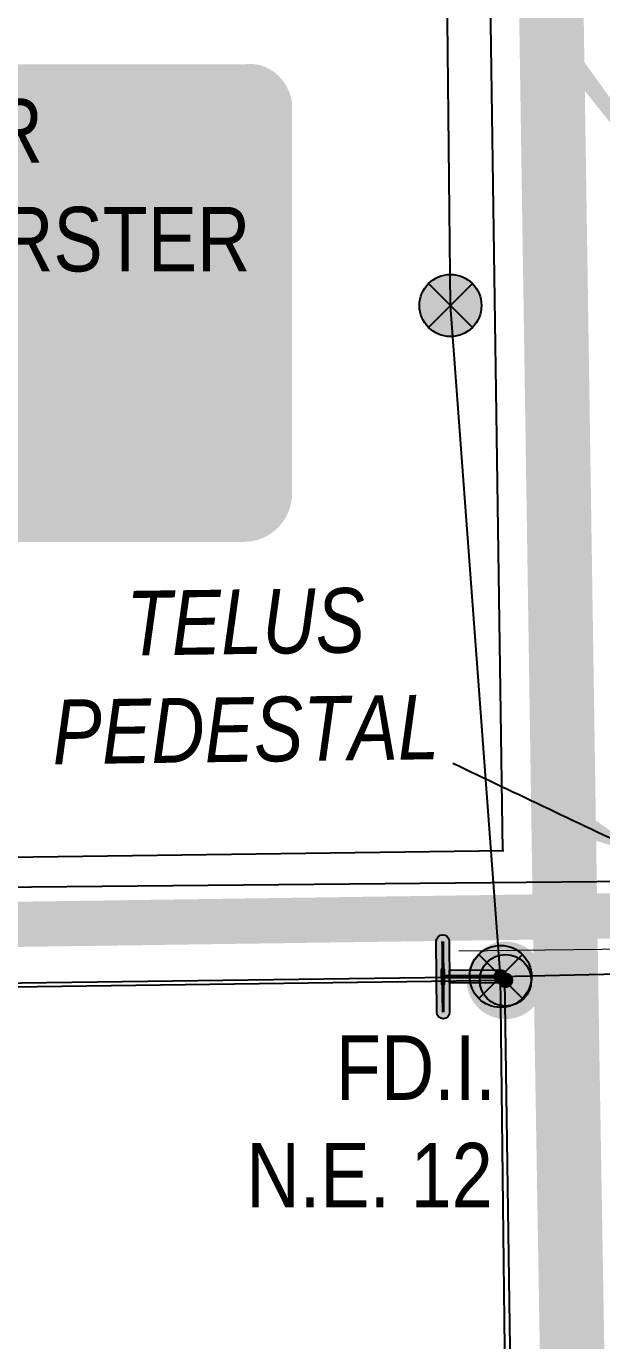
# Model space of a CAD drawing. Extents: x 57693 to 70573, y 5994359 to 6008381.
# Drawn here: x 65027.6 to 65116.7, y 6001691.9 to 6001895.5 of the extents above; entities that cross this region are included whole.
import ezdxf

# ---------------------------------------------------------------- set-up
doc = ezdxf.new("R2010")
doc.units = 0
doc.header["$LTSCALE"] = 5
for name, color, linetype in [('AS-OWNER', 7, 'Continuous'), ('AS-POWER', 104, 'foc-POWER'), ('AS-POWER-EXISTING-PP', 72, 'Continuous'), ('AS-POWER-EXISTING-PP-1000', 72, 'Continuous'), ('AS-ROADS', 254, 'Continuous'), ('AS-SYMBOL', 7, 'Continuous'), ('AS-SYMBOL-1000', 7, 'Continuous'), ('AS-TELEPHONE', 224, 'foc-TEL'), ('AS-TELEPHONE-T', 224, 'Continuous'), ('C-SYMBOL', 7, 'Continuous'), ('L-MON', 1, 'Continuous'), ('L-MON-1000', 1, 'Continuous'), ('L-SEC', 7, 'Continuous')]:
    doc.layers.add(name, color=color, linetype=linetype)
doc.layers.add('AS-WATER PIPE', color=7, linetype='foc-WATER', lineweight=9, true_color=0x8ac4ff)
doc.styles.add('1.8', font='ARIALN.TTF', dxfattribs={"height": 2})
doc.styles.add('175L', font='ARIALN.TTF', dxfattribs={"height": 10})
doc.styles.add('80', font='ARIALN.TTF', dxfattribs={"height": 10})
doc.styles.add('foc-LtypeFont', font='ARIALN.TTF', dxfattribs={"height": 7.349999999999999})
doc.linetypes.add('foc-POWER', pattern='A,6,-1,["P",foc-LtypeFont,S=0.2,R=0,X=-0.625,Y=-0.75],-1.239999999999999,4', length=12.24)
doc.linetypes.add('foc-TEL', pattern='A,2,-1,["T",foc-LtypeFont,S=0.2,R=0,X=-0.425,Y=-0.75],-1.239999999999999,8', length=12.24)
doc.linetypes.add('foc-WATER', pattern='A,10,-1,["W",foc-LtypeFont,S=0.2,R=0,X=-0.425,Y=-0.75],-2', length=13)
doc.dimstyles.new('Compass 1 000', dxfattribs={"dimtxt": 1.8, "dimasz": 2, "dimexe": 0.2, "dimexo": 0.0625, "dimgap": 0.5, "dimtad": 0, "dimtih": 1, "dimtoh": 1, "dimzin": 0, "dimdsep": 46, "dimtxsty": '1.8', "dimcen": 0.1, "dimse1": 1, "dimse2": 1, "dimclrd": 256, "dimclrt": 256, "dimaunit": 1, "dimadec": 4, "dimazin": 0, "dimtfac": 0.06, "dimtofl": 0, "dimtmove": 0, "dimatfit": 0, "dimfxl": 0.2, "dimtolj": 1, "dimtzin": 0, "dimlwd": -1, "dimarcsym": 0})

# ---------------------------------------------------------------- blocks, each defined once
blk = doc.blocks.new('fdia')
at = {"color": 255, "const_width": 1}
blk.add_lwpolyline([(-0.5, 0, 1), (0.5, 0, 1)], format="xyb", close=True, dxfattribs=at)
blk = doc.blocks.new('Fdiaa')
blk.add_blockref('fdia', (0, 0))
blk = doc.blocks.new('fdib')
at = {"color": 1, "const_width": 1.6}
blk.add_lwpolyline([(-0.3999999999996362, 0, 0.9999999999999998), (0.3999999999996362, 0, 1)], format="xyb", close=True, dxfattribs=at)
at = {"color": 1}
blk.add_circle((0, 0), 0.8, dxfattribs=at)
blk = doc.blocks.new('Fdibb')
blk.add_blockref('fdib', (0, 0))
blk = doc.blocks.new('fdicc')
for name in ['Fdibb', 'Fdiaa']:
    blk.add_blockref(name, (0, 0))
blk = doc.blocks.new('FDI')
blk.add_blockref('fdicc', (0, 0))
blk = doc.blocks.new('POWERPOLE')
h = blk.add_hatch(color=255)
edge = h.paths.add_edge_path()
edge.add_arc((0, 0), 0.9600000000000002, 0, 360)
at = {"linetype": 'Continuous'}
for p, q in [((0.678822509938982, -0.678822509938982), (-0.678822509938982, 0.678822509938982)), ((-0.678822509938982, -0.678822509938982), (0.678822509938982, 0.678822509938982))]:
    blk.add_line(p, q, dxfattribs=at)
blk.add_circle((0, 0), 0.9600000000000002, dxfattribs=at)
blk = doc.blocks.new('*U423')
h = blk.add_hatch(color=255)
h.dxf.hatch_style = 1
edge = h.paths.add_edge_path()
edge.add_arc((-0.006276469763004777, 1.099982093457577), 0.2, 0.326924708206775, 180.3269247082069, ccw=False)
edge.add_line((0.1937202745020093, 1.101123269778124), (0.2011379205855604, -0.1988555679444677))
edge.add_line((0.2011379205855604, -0.1988555679444677), (0.2062732140280188, -1.098840917137031))
edge.add_arc((0.006276469763004777, -1.099982093457577), 0.2, -179.67307529179323, 0.326924708206775, ccw=False)
edge.add_line((-0.1937202745020093, -1.101123269778124), (-0.2062732140280188, 1.098840917137031))
h = blk.add_hatch(color=255)
h.dxf.hatch_style = 1
edge = h.paths.add_edge_path()
edge.add_arc((1.787600000000384, 0.01019999999553009), 0.2, -89.67307529179323, 90.32692470820677, ccw=False)
edge.add_line((1.788741176320931, -0.189796744269484), (0.2011379205855603, -0.1988555679444677))
edge.add_line((0.2011379205855604, -0.1988555679444677), (0.1988555679444677, 0.2011379205855603))
edge.add_line((0.1988555679444677, 0.2011379205855603), (1.786458823679838, 0.2101967442605441))
at = {"color": 255}
blk.add_lwpolyline([(-0.2062732140280188, 1.098840917137031, -0.9999999999999999), (0.1937202745020093, 1.101123269778124), (0.2011379205855604, -0.1988555679444677), (0.2062732140280188, -1.098840917137031, -0.9999999999999999), (-0.1937202745020093, -1.101123269778124)], format="xyb", close=True, dxfattribs=at)
at = {"color": 72, "const_width": 0.1, "flags": 128}
for points in [[(-0.006276469763004773, 1.099982093457577), (0.006276469763004773, -1.099982093457577)], [(1.787600000000384, 0.01019999999553006), (0, 0)]]:
    blk.add_lwpolyline(points, dxfattribs=at)
at = {"color": 255, "flags": 128}
blk.add_lwpolyline([(1.786458823679838, 0.2101967442605441, -0.9999999999999999), (1.788741176320931, -0.189796744269484), (0.2011379205855604, -0.1988555679444677), (0.1988555679444677, 0.2011379205855603)], format="xyb", close=True, dxfattribs=at)
blk = doc.blocks.new('*U431')
h = blk.add_hatch(color=59)
edge = h.paths.add_edge_path()
edge.add_line((-109, -37), (109, -37))
edge.add_arc((109, -30.99999999999999), 6.000000000000007, 269.9999999999998, 359.9999999999999)
edge.add_line((115, -31), (115, 29.5))
edge.add_arc((109, 29.49999999999999), 6, 6.785183320455503e-14, 90.00000000000014)
edge.add_line((109, 35.5), (-109, 35.5))
edge.add_arc((-109, 29.49999999999999), 6.000000000000007, 89.99999999999987, 179.9999999999999)
edge.add_line((-115, 29.5), (-115, -31))
edge.add_arc((-109, -30.99999999999999), 6, 180, 270.0000000000001)
at = {"color": 1, "flags": 128}
blk.add_lwpolyline([(-109, -37, 3, 3, 0), (109, -37, 3, 3, 0.4142135623730951), (115, -31, 3, 3, 0), (115, 29.5, 3, 0, 0.4142135623730951), (109, 35.5, 0, 0, 0), (-109, 35.5, 0, 0, 0.4142135623730951), (-115, 29.5, 0, 0, 0), (-115, -31, 0, 3, 0.4142135623730951)], format="xyseb", close=True, dxfattribs=at)
blk.add_lwpolyline([(97.5891739108619, 0.4368375172652387, 0, 7.5, 0), (-6.42522638463301e-15, 1.551774894023064e-15, 0, 0, 0)], format="xyseb", dxfattribs=at)
at = {"color": 1, "style": '80'}
blk.add_attdef('ENTER_TEXT_001', (-35.98567530695772, -4.996589358799454), '', height=10, dxfattribs=at)
blk = doc.blocks.new('*U2343')
h = blk.add_hatch(color=255)
h.dxf.hatch_style = 1
edge = h.paths.add_edge_path()
edge.add_arc((-0.006276469420318953, 1.099982093459533), 0.2, 0.32692469035697513, 180.326924690357, ccw=False)
edge.add_line((0.1937202748450506, 1.101123269717772), (0.2011379205236093, -0.1988555680071298))
edge.add_line((0.2011379205236093, -0.1988555680071297), (0.2062732136856885, -1.098840917201293))
edge.add_arc((0.006276469420318953, -1.099982093459533), 0.2, -179.67307530964297, 0.32692469035697513, ccw=False)
edge.add_line((-0.1937202748450506, -1.101123269717772), (-0.2062732136856885, 1.098840917201293))
h = blk.add_hatch(color=255)
h.dxf.hatch_style = 1
edge = h.paths.add_edge_path()
edge.add_arc((8.94468707487249, 0.05103815346956317), 0.2, -89.67307530964331, 90.32692469035732, ccw=False)
edge.add_line((8.94582825113073, -0.1489585907958064), (0.2011379205236086, -0.1988555680071297))
edge.add_line((0.2011379205236093, -0.1988555680071297), (0.1988555680071297, 0.2011379205236093))
edge.add_line((0.1988555680071297, 0.2011379205236093), (8.94354589861425, 0.2510348977349327))
at = {"color": 255}
blk.add_lwpolyline([(-0.2062732136856885, 1.098840917201293, -0.9999999999999999), (0.1937202748450506, 1.101123269717772), (0.2011379205236093, -0.1988555680071297), (0.2062732136856885, -1.098840917201293, -0.9999999999999999), (-0.1937202748450506, -1.101123269717772)], format="xyb", close=True, dxfattribs=at)
at = {"color": 72, "const_width": 0.09999999999999999, "flags": 128}
for points in [[(-0.006276469420318937, 1.099982093459533), (0.006276469420318937, -1.099982093459533)], [(8.94468707487249, 0.05103815346956315), (0, 0)]]:
    blk.add_lwpolyline(points, dxfattribs=at)
at = {"color": 255, "flags": 128}
blk.add_lwpolyline([(8.94354589861425, 0.2510348977349327, -0.9999999999999999), (8.94582825113073, -0.1489585907958064), (0.2011379205236093, -0.1988555680071297), (0.1988555680071297, 0.2011379205236093)], format="xyb", close=True, dxfattribs=at)

msp = doc.modelspace()

# ---------------------------------------------------------------- linework, layer by layer
at = {"layer": 'AS-POWER', "flags": 128}
for points in [[(65101.06500000024, 6001748.32), (65093.29159388641, 6001852.21680538), (65091.856, 6001989.74000003), (65089.874, 6002124.713), (65082.29318848317, 6002537.080907346), (65077.27436894984, 6002807.901522183), (65071.06517499775, 6003218.802909992), (65069.69568974708, 6003343.292785319)], [(65101.06500000024, 6001748.32), (65240.383, 6001751.473), (66105.46844075185, 6001761.741210636)], [(63250.7730000002, 6001723.924), (63470.16700000023, 6001726.429000029), (65101.06500000024, 6001748.32)], [(65115.64700000023, 6000757.452), (65108.531, 6001229.985), (65105.58832304451, 6001358.632245896), (65101.06500000024, 6001748.32)]]:
    msp.add_lwpolyline(points, dxfattribs=at)
at = {"layer": 'AS-ROADS', "flags": 128}
for points, const_width in [([(65075.29890071452, 6004280.926040874), (65091.00610142198, 6002993.902749719), (65099.5047858164, 6002521.340236325), (65111.34414081521, 6001737.821167605), (65124.7566889759, 6000932.429968387), (65125.88915083523, 6000881.499930622), (65127.24813847714, 6000854.337237641), (65127.92763229795, 6000831.701683305), (65127.24813847714, 6000797.97468908), (65126.56588825826, 6000768.57936513), (65125.6599104182, 6000755.677088256), (65126.5663894215, 6000723.900518128), (65128.37834510161, 6000674.554968494), (65127.69889304441, 6000640.601625416), (65139.49681854906, 5999837.647854458), (65150.93628704918, 5999013.719338864), (65172.53366612768, 5997603.263016474), (65172.76879521248, 5997576.23822079), (65173.00392429756, 5997542.398491954), (65174.64995318295, 5997493.518857916)], 9.992523969999965), ([(62563.58931077144, 6001724.434636259), (63323.93209512343, 6001734.650987649), (64855.16123032261, 6001753.969112602), (65759.24688683084, 6001766.762914241), (66105.36338900546, 6001771.26380448)], 6.999999999999957)]:
    msp.add_lwpolyline(points, dxfattribs=dict(at, const_width=const_width))
at = {"layer": 'AS-TELEPHONE', "flags": 128}
msp.add_lwpolyline([(63247.51855633769, 6001742.630246934), (63247.56224873359, 6001739.980050566), (63292.93881202117, 6001740.99700956), (63469.0804030309, 6001743.547396965), (64295.26814436999, 6001754.651381451), (64664.07265499721, 6001758.144468293), (64676.81480170567, 6001758.833471412), (65124.59562559971, 6001763.100849655), (65124.59562559971, 6001763.100849655)], dxfattribs=at)
at = {"layer": 'AS-WATER PIPE'}
msp.add_line((65094.56822590074, 6001752.297476487), (65217.58002357301, 6001753.687141622), dxfattribs=at)
at = {"layer": 'C-SYMBOL', "color": 3, "flags": 128}
msp.add_lwpolyline([(65145.97570683173, 6001845.539364004, 0, 4.996261984999983, 0), (65085.24817467696, 6001925.614570828, 4.996261984999983, 0, 0), (65192.40308693057, 6001942.558548664, 0, 0, 0)], format="xyseb", dxfattribs=at)
at = {"layer": 'L-SEC', "flags": 128}
for points in [[(65101.42591215421, 6001767.819527334), (65089.734, 6002571.98)], [(64295.60116253755, 6001756.963133922), (65101.54516253775, 6001767.821133896)], [(64295.872, 6001736.86), (65101.816, 6001747.718)], [(65113.408, 6000943.701), (65101.71819299341, 6001747.716682306)]]:
    msp.add_lwpolyline(points, dxfattribs=at)

# ---------------------------------------------------------------- block references
at = {"layer": 'AS-OWNER'}
ref = msp.add_blockref('*U431', (64952.32683983214, 6001854.08056629), dxfattribs=dict(at, xscale=0.999252397, yscale=0.999252397, zscale=0.999252397, rotation=359.9999884413987))
ref.add_attrib('ENTER_TEXT_001', 'JASON BENJAMIN FERSTER', (64874.34630470887, 6001874.328052999), dxfattribs={"layer": '0', "color": 1, "height": 9.992523969999949, "rotation": 359.9999884413987, "style": '80'})
ref.add_attrib('ENTER_TEXT_002', 'MEGAN CASSAUNDRA MARIE FERSTER', (64841.6490724702, 6001857.496632227), dxfattribs={"layer": '0', "color": 1, "height": 9.992523969999949, "rotation": 359.9999884413987, "style": '80'})
ref.add_attrib('ENTER_TEXT_003', '(AS JOINT TENANTS)', (64894.46085333088, 6001840.665194202), dxfattribs={"layer": '0', "color": 1, "height": 9.992523969999949, "rotation": 359.9999884413987, "style": '80'})
ref.add_attrib('ENTER_TEXT_004', 'C. of T. 212 195 617 +1', (64892.80451751743, 6001823.833767167), dxfattribs={"layer": '0', "color": 1, "height": 9.992523969999949, "rotation": 359.9999884413987, "style": '80'})
at = {"layer": 'AS-POWER-EXISTING-PP', "xscale": 4.999999999999973, "yscale": 4.999999999999973, "zscale": 4.999999999999973}
for p in [(65093.29159388637, 6001852.216805383), (65101.0650000002, 6001748.32)]:
    msp.add_blockref('POWERPOLE', p, dxfattribs=at)
at = {"layer": 'AS-POWER-EXISTING-PP-1000', "xscale": 0.999252397, "yscale": 0.999252397, "zscale": 0.999252397}
msp.add_blockref('POWERPOLE', (65101.0650000002, 6001748.32), dxfattribs=at)
at = {"layer": 'AS-SYMBOL', "xscale": 4.999999999999973, "yscale": 4.999999999999973, "zscale": 4.999999999999973}
msp.add_blockref('*U423', (65092.12700000022, 6001748.269000003), dxfattribs=at)
at = {"layer": 'AS-SYMBOL-1000', "xscale": 0.999252397, "yscale": 0.999252397, "zscale": 0.999252397}
msp.add_blockref('*U2343', (65092.12700000022, 6001748.269000003), dxfattribs=at)
at = {"layer": 'L-MON', "xscale": 4.999999999999972, "yscale": 4.999999999999972, "zscale": 4.999999999999972}
msp.add_blockref('FDI', (65101.816, 6001747.718), dxfattribs=at)
at = {"layer": 'L-MON-1000', "xscale": 0.999252397, "yscale": 0.999252397, "zscale": 0.999252397}
msp.add_blockref('FDI', (65101.816, 6001747.718), dxfattribs=at)

# ---------------------------------------------------------------- texts
at = {"layer": 'AS-TELEPHONE-T', "insert": (65030.97594354599, 6001807.849961357), "char_height": 10.00952252134804, "attachment_point": 1, "rotation": 0.7700628884403008, "style": '175L'}
msp.add_mtext_dynamic_manual_height_columns('\\pi12.038;{\\fArial Narrow|b0|i1|c0|p34;TELUS \\P\\pi0.34888;PEDESTAL}', width=59.66927259792205, gutter_width=50, heights=[0], dxfattribs=at)
at = {"layer": 'L-MON', "insert": (65044.33026433544, 6001739.199233014), "char_height": 9.992523969999986, "attachment_point": 1, "style": '175L'}
msp.add_mtext_dynamic_manual_height_columns('\\pi31.198;FD.I.\\P\\pi17.341;N.E. 12', width=54.05943030633733, gutter_width=50, heights=[0], dxfattribs=at)

# ---------------------------------------------------------------- leaders
at = {"layer": 'AS-TELEPHONE-T', "path_type": 1}
msp.add_leader([(65123.51723780132, 6001767.107791373), (65093.63955786922, 6001781.300653683)], dimstyle='Compass 1 000', override={"dimasz": 10, "dimgap": 0.5, "dimtad": 0}, dxfattribs=at)

doc.saveas('drawing.dxf')
